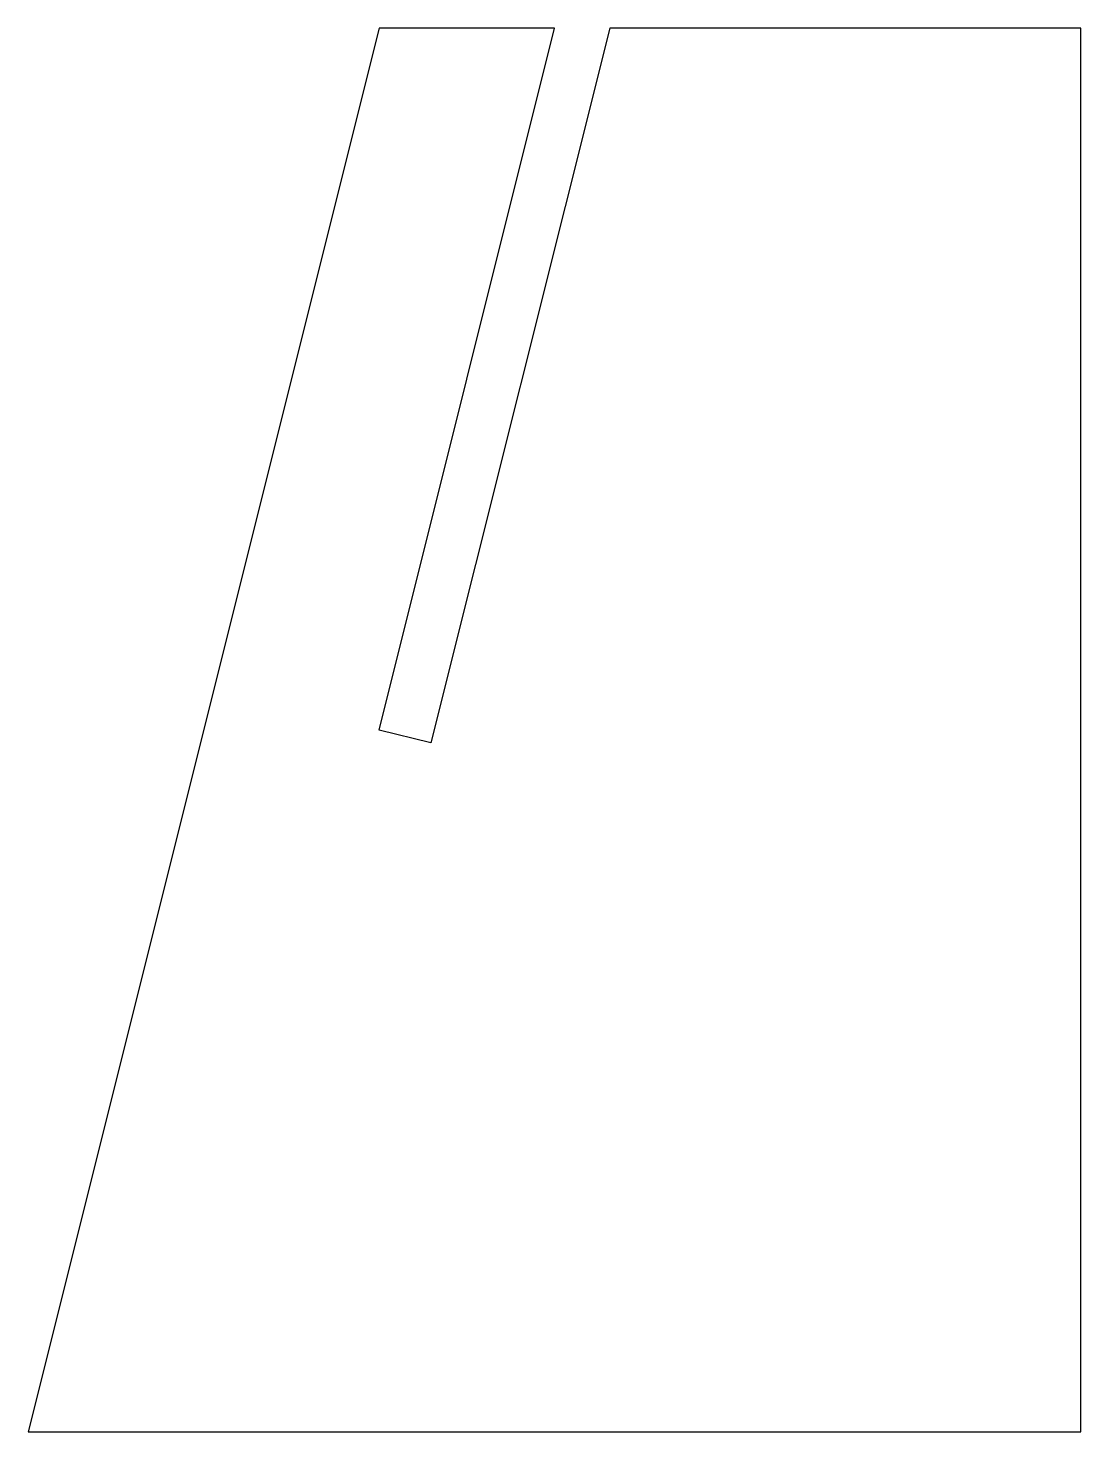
# Model space of a CAD drawing. Header units: millimetres. Extents: x -50 to 10, y 0 to 80.
import ezdxf

# ---------------------------------------------------------------- set-up
doc = ezdxf.new("R2010")
doc.units = ezdxf.units.MM
doc.layers.get('0').update_dxf_attribs({"linetype": 'CONTINUOUS'})

msp = doc.modelspace()

# ---------------------------------------------------------------- linework, layer by layer
msp.add_lwpolyline([(-27.041, 39.26), (-30, 40), (-20, 80), (-30, 80), (-50, 0), (10, 0), (10, 80), (-16.856, 80)], close=True)

doc.saveas('drawing.dxf')
